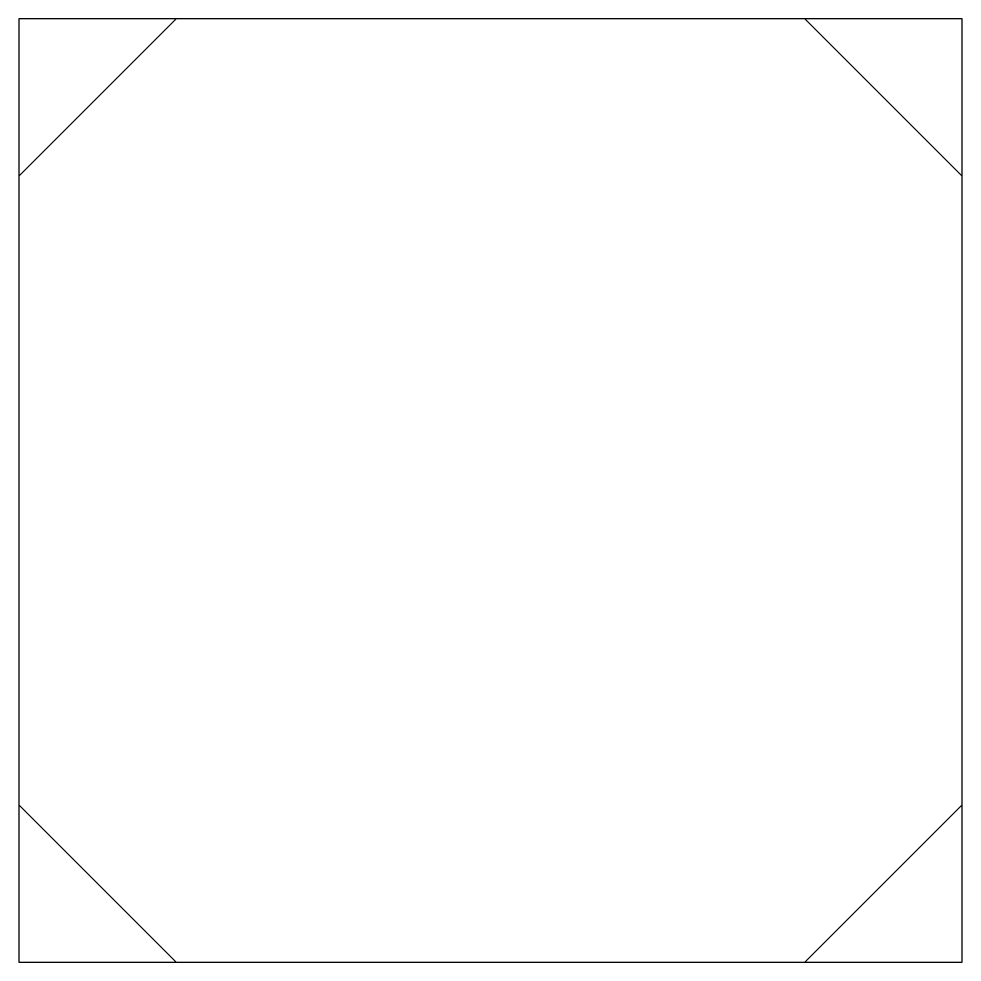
# Model space of a CAD drawing. Header units: inches. Extents: x 0 to 30, y 0 to 30.
import ezdxf

# ---------------------------------------------------------------- set-up
doc = ezdxf.new("R2010")
doc.units = ezdxf.units.IN
doc.header["$MEASUREMENT"] = 0
doc.layers.add('glassOutline', color=7, linetype='Continuous')
doc.layers.add('van-der-paw', color=3, linetype='Continuous')

msp = doc.modelspace()

# ---------------------------------------------------------------- linework, layer by layer
at = {"layer": 'glassOutline'}
msp.add_lwpolyline([(0, 0), (30, 0), (30, 30), (0, 30)], close=True, dxfattribs=at)
at = {"layer": 'van-der-paw'}
msp.add_lwpolyline([(5, 0), (25, 0), (30, 5), (30, 25), (25, 30), (5, 30), (0, 25), (0, 5)], close=True, dxfattribs=at)

doc.saveas('drawing.dxf')
